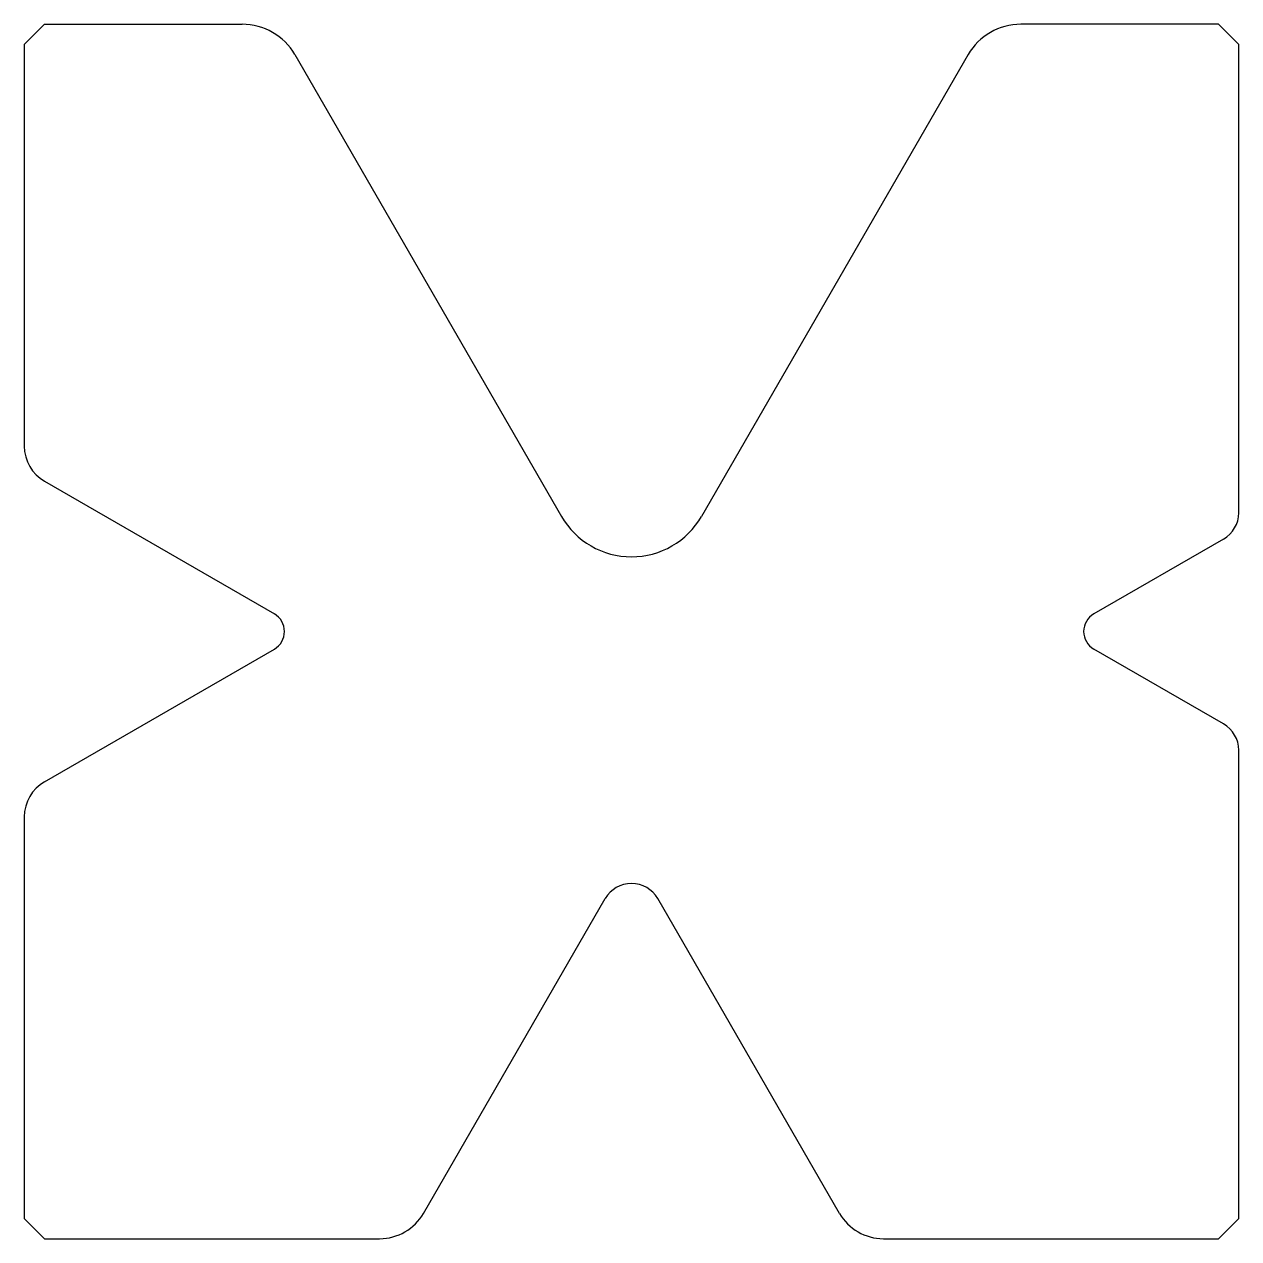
# Model space of a CAD drawing. Header units: millimetres. Extents: x 1655.9 to 1715.9, y 855.9 to 915.9.
import ezdxf

# ---------------------------------------------------------------- set-up
doc = ezdxf.new("R2010")
doc.units = ezdxf.units.MM
doc.layers.add('Default', color=7, linetype='Continuous')

msp = doc.modelspace()

# ---------------------------------------------------------------- linework, layer by layer
at = {"layer": 'Default'}
for p, q in [((1656.881, 915.924), (1655.881, 914.924)), ((1656.881, 915.924), (1666.649, 915.924)), ((1714.881, 915.924), (1705.113, 915.924)), ((1714.881, 915.924), (1715.881, 914.924)), ((1655.881, 914.924), (1655.881, 895.078)), ((1669.247, 914.424), (1682.416, 891.613)), ((1702.515, 914.424), (1689.345, 891.613)), ((1715.881, 891.79), (1715.881, 914.924)), ((1656.881, 893.346), (1668.237, 886.79)), ((1715.131, 890.491), (1708.72, 886.79)), ((1656.881, 878.501), (1668.237, 885.058)), ((1715.131, 881.357), (1708.72, 885.058)), ((1715.881, 856.924), (1715.881, 880.058)), ((1655.881, 876.769), (1655.881, 856.924)), ((1675.602, 857.174), (1684.582, 872.726)), ((1696.159, 857.174), (1687.18, 872.726)), ((1655.881, 856.924), (1656.881, 855.924)), ((1715.881, 856.924), (1714.881, 855.924)), ((1656.881, 855.924), (1673.437, 855.924)), ((1698.324, 855.924), (1714.881, 855.924))]:
    msp.add_line(p, q, dxfattribs=at)
for centre, radius, start, end in [((1666.649, 912.924), 3, 30, 90), ((1705.113, 912.924), 3, 90, 150), ((1657.881, 895.078), 2, 180, 240), ((1685.881, 893.613), 4, 210, 330), ((1714.381, 891.79), 1.5, 300, 0), ((1667.737, 885.924), 1, 300, 60), ((1709.22, 885.924), 1, 120, 240), ((1714.381, 880.058), 1.5, 0, 60), ((1657.881, 876.769), 2, 120, 180), ((1685.881, 871.976), 1.5, 30, 150), ((1673.437, 858.424), 2.5, 270, 330), ((1698.324, 858.424), 2.5, 210, 270)]:
    msp.add_arc(centre, radius, start, end, dxfattribs=at)

doc.saveas('drawing.dxf')
